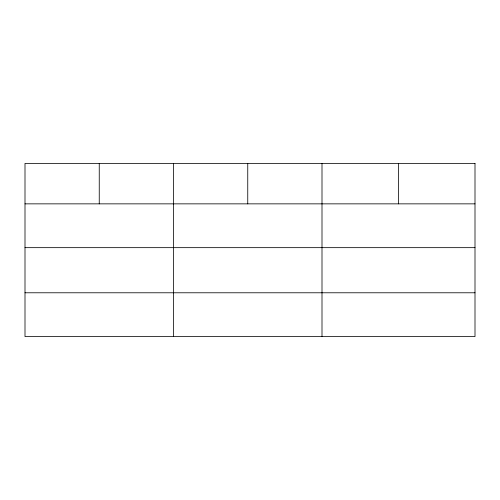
<?xml version="1.0" encoding="UTF-8"?>
<svg xmlns="http://www.w3.org/2000/svg" width="500" height="500" viewBox="0 0 500 500"><rect width="100%" height="100%" fill="white"/><g stroke="black" fill="none" stroke-linecap="round" stroke-linejoin="round"><path stroke-width="0.75" d="M25 203.856L475 203.856M25 247.656L475 247.656M25 292.781L475 292.781M398.5 163.419L398.5 203.856M322 163.419L322 336.581M247.75 163.419L247.75 203.856M173.5 163.419L173.5 336.581M99.25 163.419L99.25 203.856M475 163.419L25 163.419L25 336.581L475 336.581L475 163.419"/></g></svg>
